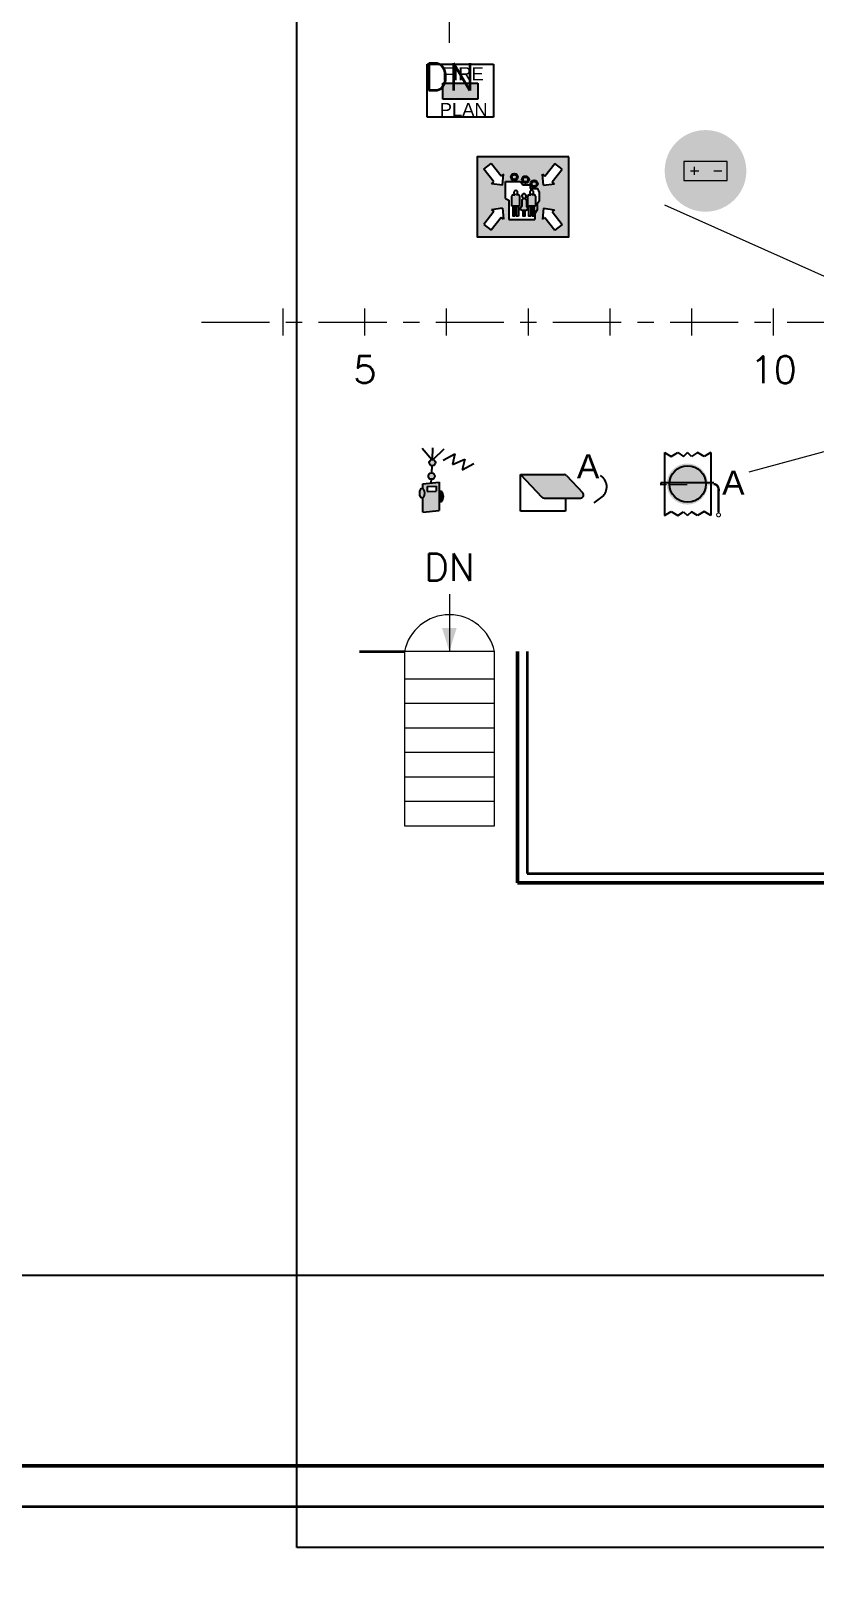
# Model space of a CAD drawing. Header units: millimetres. Extents: x -8500 to 134500, y -68500 to 34500.
# Drawn here: x 39550 to 45303, y -20275 to -8863 of the extents above; entities that cross this region are included whole.
import ezdxf
from ezdxf.enums import TextEntityAlignment as Align

# ---------------------------------------------------------------- set-up
doc = ezdxf.new("R2010")
doc.units = ezdxf.units.MM
doc.linetypes.add('CENTER_S', pattern=[860, 500, -120, 120, -120])
for name, color, linetype, lineweight in [('CENTER', 1, 'CENTER_S', 18), ('FRAMES', 7, 'Continuous', 18), ('HULL', 7, 'Continuous', 50), ('LEADER', 6, 'Continuous', 13), ('STAIR', 6, 'Continuous', 18), ('STRUCT', 7, 'Continuous', 35), ('SYM-FF', 1, 'Continuous', 18), ('SYM-LSA', 3, 'Continuous', 18), ('TEXT', 7, 'Continuous', 18)]:
    doc.layers.add(name, color=color, linetype=linetype, lineweight=lineweight)
for name, color, linetype in [('dotted', 140, 'Continuous'), ('HATCH', 1, 'Continuous'), ('INER2', 151, 'Continuous'), ('SYMBOL', 31, 'Continuous'), ('VENT', 210, 'Continuous')]:
    doc.layers.add(name, color=color, linetype=linetype)
doc.styles.add('ARIAL', font='arial.ttf')
doc.styles.add('ROMANS', font='romans.shx')
picture_1 = doc.add_image_def('image3.png', size_in_pixel=(725, 900))
picture_2 = doc.add_image_def('image6.png', size_in_pixel=(4825, 900))

# ---------------------------------------------------------------- blocks, each defined once
blk = doc.blocks.new('EMERG_POWER_BATTERY')
at = {"true_color": 0xe1232d}
h = blk.add_hatch(color=7, dxfattribs=at)
h.dxf.hatch_style = 1
h.paths.add_polyline_path([(300, 0), (297.4334584121431, 39.157857666015474), (289.7777478867205, 77.64571353075623), (277.163859753386, 114.80502970952693), (259.8076211353316, 149.99999999999997), (238.00600208737058, 182.62842870261616), (212.13203435596427, 212.13203435596424), (182.6284287026162, 238.00600208737055), (150.00000000000003, 259.8076211353316), (114.80502970952695, 277.163859753386), (77.64571353075628, 289.7777478867205), (39.157857666015516, 297.4334584121431), (1.8369701987210297e-14, 300), (-39.15785766601542, 297.4334584121431), (-77.64571353075618, 289.7777478867205), (-114.80502970952685, 277.1638597533861), (-149.99999999999994, 259.8076211353316), (-182.6284287026161, 238.0060020873706), (-212.13203435596424, 212.13203435596427), (-238.00600208737052, 182.62842870261628), (-259.80762113533154, 150.0000000000001), (-277.163859753386, 114.80502970952696), (-289.7777478867205, 77.64571353075631), (-297.4334584121431, 39.157857666015595), (-300, 3.6739403974420595e-14), (-297.4334584121431, -39.157857666015396), (-289.77774788672053, -77.64571353075611), (-277.1638597533861, -114.80502970952676), (-259.80762113533166, -149.99999999999991), (-238.0060020873706, -182.6284287026161), (-212.13203435596438, -212.13203435596415), (-182.62842870261628, -238.0060020873705), (-150.00000000000014, -259.8076211353315), (-114.8050297095271, -277.16385975338596), (-77.64571353075645, -289.7777478867204), (-39.157857666015744, -297.43345841214307), (-5.510910596163089e-14, -300), (39.15785766601538, -297.4334584121431), (77.64571353075608, -289.77774788672053), (114.80502970952675, -277.1638597533861), (149.9999999999998, -259.8076211353317), (182.62842870261596, -238.00600208737072), (212.1320343559642, -212.1320343559643), (238.0060020873705, -182.62842870261628), (259.8076211353315, -150.00000000000014), (277.16385975338596, -114.80502970952712), (289.7777478867204, -77.64571353075647), (297.43345841214307, -39.15785766601577)])
h.paths.add_polyline_path([(250, 0), (247.86121534345259, 32.63154805501289), (241.4814565722671, 64.70476127563019), (230.96988312782167, 95.67085809127245), (216.50635094610968, 124.99999999999999), (198.33833507280883, 152.19035725218015), (176.7766952966369, 176.77669529663686), (152.19035725218018, 198.3383350728088), (125.00000000000003, 216.50635094610965), (95.67085809127246, 230.96988312782167), (64.70476127563025, 241.48145657226706), (32.63154805501293, 247.86121534345259), (1.5308084989341916e-14, 250), (-32.63154805501284, 247.8612153434526), (-64.70476127563016, 241.4814565722671), (-95.67085809127238, 230.9698831278217), (-124.99999999999994, 216.50635094610968), (-152.1903572521801, 198.33833507280886), (-176.77669529663686, 176.7766952966369), (-198.33833507280877, 152.1903572521802), (-216.50635094610962, 125.00000000000009), (-230.96988312782167, 95.67085809127248), (-241.48145657226706, 64.70476127563026), (-247.86121534345259, 32.631548055013), (-250, 3.061616997868383e-14), (-247.8612153434526, -32.63154805501283), (-241.4814565722671, -64.70476127563009), (-230.96988312782173, -95.67085809127231), (-216.5063509461097, -124.99999999999993), (-198.33833507280886, -152.1903572521801), (-176.77669529663697, -176.77669529663677), (-152.1903572521802, -198.33833507280875), (-125.00000000000011, -216.5063509461096), (-95.67085809127258, -230.96988312782162), (-64.70476127563037, -241.48145657226704), (-32.63154805501312, -247.86121534345256), (-4.5924254968025744e-14, -250), (32.631548055012814, -247.8612153434526), (64.70476127563008, -241.4814565722671), (95.6708580912723, -230.96988312782173), (124.99999999999983, -216.50635094610976), (152.19035725217998, -198.33833507280892), (176.77669529663683, -176.77669529663692), (198.33833507280875, -152.1903572521802), (216.5063509461096, -125.00000000000011), (230.96988312782162, -95.67085809127259), (241.48145657226704, -64.70476127563039), (247.86121534345256, -32.63154805501314)], flags=0)
for p, q in [((-110, 0), (-50, 0)), ((-80, -30), (-80, 30)), ((60, 0), (120, 0))]:
    blk.add_line(p, q)
blk.add_lwpolyline([(-160, -70), (160, -70), (160, 70), (-160, 70)], close=True)
blk = doc.blocks.new('AV')
at = {"layer": 'HATCH'}
blk.add_hatch(color=5, dxfattribs=at).paths.add_polyline_path([(6018.552184333934, -5952.493148281754, 0.20599672705387), (6018.524101996618, -5952.481065827882), (6017.989340136628, -5952.481065827882), (6018.248670707519, -5952.755441619111, 0.20599672705391), (6018.276753044835, -5952.767524072982), (6018.721623058038, -5952.767524072982, 0.65747562194362), (6018.74977239339, -5952.7023253395255)])
at = {"layer": 'dotted', "color": 6}
for p, q in [((6017.995709531884, -5952.4801185490005), (6018.255040102775, -5952.754494340227)), ((6017.995709531884, -5952.4801185490005), (6018.530471391874, -5952.4801185490005)), ((6017.995709531884, -5952.928673504907), (6017.995709531884, -5952.4801185490005)), ((6018.55855372919, -5952.4922010028695), (6018.756074790612, -5952.701307133017)), ((6018.896473967601, -5952.8267333094755), (6018.993268854336, -5952.752905166621)), ((6018.547111804495, -5952.928673504907), (6017.995709531884, -5952.928673504907)), ((6018.283122440091, -5952.766576794099), (6018.727992453294, -5952.766576794099)), ((6018.547111804495, -5952.766576794099), (6018.547111804495, -5952.928673504907))]:
    blk.add_line(p, q, dxfattribs=at)
blk.add_lwpolyline([(6018.896473967601, -5952.8267333094755), (6018.993268854336, -5952.752905166621)], dxfattribs=at)
for centre, radius, start, end in [((6018.530471391874, -5952.518794606476), 0.03867605747597, 43.44031786384987, 90.0000000000002), ((6018.883962258764, -5952.6303238928085), 0.16423793875042, 311.72361547168504, 57.12213044931015), ((6018.283122440091, -5952.727900736623), 0.03867605747597, 223.44031786384969, 270), ((6018.727992453294, -5952.727900736623), 0.03867605747597, 270, 43.44031786384987)]:
    blk.add_arc(centre, radius, start, end, dxfattribs=at)
at = {"layer": 'dotted', "color": 6, "style": 'ARIAL'}
blk.add_text('A', height=0.29406452827636, dxfattribs=at).set_placement((6018.684366087487, -5952.525323283083))
blk = doc.blocks.new('FPR-ACC.SPACES VENTILATION FIRE DUMPING_FLAP')
at = {"layer": 'INER2'}
h = blk.add_hatch(color=5, dxfattribs=at)
h.paths.add_polyline_path([(0.5365400012415193, 0.1475711088414755, 0.39568292971144), (0.38923544122098974, 0.00936034323513013), (0.5365400012415193, 0.00936034323513013)])
h.paths.add_polyline_path([(0.6838445612575015, 0.00936034323513013, 0.39568292971144), (0.5365400012415193, 0.1475711088414755), (0.5365400012415193, 0.00936034323513013)])
h.paths.add_polyline_path([(0.5365400012415193, -0.00942558607312094), (0.5365400012415193, -0.1476363516803758, 0.39568292971143), (0.6838445612575015, -0.00942558607312094)])
h.paths.add_polyline_path([(0.5365400012415193, -0.00942558607312094), (0.38923544122098974, -0.00942558607312094, 0.39568292971143), (0.5365400012415193, -0.1476363516803758)])
at = {"layer": 'SYMBOL'}
h = blk.add_hatch(color=256, dxfattribs=at)
h.paths.add_polyline_path([(0.5365400012415193, 0.1663570381469981), (0.5365400012415193, 0.1475711088414755, -0.4142135623731), (0.6841437315015355, -3.262141672166763e-05), (0.7029296608075128, -3.262141672166763e-05, 0.41421356237309)])
h.paths.add_polyline_path([(0.5365400012415193, 0.1475711088414755), (0.5365400012415193, 0.1663570381469981, 0.41421356237309), (0.3701503416732521, -3.262141672166763e-05), (0.38893627097922945, -3.262141672166763e-05, -0.4142135623731)])
h.paths.add_polyline_path([(0.38893627097922945, -3.262141672166763e-05), (0.3701503416732521, -3.262141672166763e-05, 0.41421356237309), (0.5365400012415193, -0.1664222809849889), (0.5365400012415193, -0.1476363516803758, -0.4142135623731)])
h.paths.add_polyline_path([(0.7029296608075128, -3.262141672166763e-05), (0.6841437315015355, -3.262141672166763e-05, -0.4142135623731), (0.5365400012415193, -0.1476363516803758), (0.5365400012415193, -0.1664222809849889, 0.41421356237309)])
h = blk.add_hatch(color=256, dxfattribs=at)
h.paths.add_polyline_path([(0.5365400012415193, 0.00936034323513013), (0.38923544122098974, 0.00936034323513013, 0.01592119311767), (0.38893627097922945, -3.262141672166763e-05), (0.5365400012415193, -3.262141672166763e-05)])
h.paths.add_polyline_path([(0.37041567723599655, 0.00936034323513013), (0.3486807081808365, 0.00936034323513013), (0.3486807081808365, -3.262141672166763e-05), (0.3701503416732521, -3.262141672166763e-05, -0.01412134833812)])
h.paths.add_polyline_path([(0.3486807081808365, 0.00936034323513013), (0.32010020107145465, 0.00936034323513013), (0.32010020107145465, -3.262141672166763e-05), (0.3486807081808365, -3.262141672166763e-05)])
h.paths.add_polyline_path([(0.6838445612575015, 0.00936034323513013), (0.5365400012415193, 0.00936034323513013), (0.5365400012415193, -3.262141672166763e-05), (0.6841437315015355, -3.262141672166763e-05, 0.01592119311767)])
h.paths.add_polyline_path([(0.7243992943003832, 0.00936034323513013), (0.7026643252447684, 0.00936034323513013, -0.01412134833812), (0.7029296608075128, -3.262141672166763e-05), (0.7243992943003832, -3.262141672166763e-05)])
h.paths.add_polyline_path([(0.7487626862935031, 0.00936034323513013), (0.7243992943003832, 0.00936034323513013), (0.7243992943003832, -3.262141672166763e-05), (0.7487626862935031, -3.262141672166763e-05)])
h = blk.add_hatch(color=256, dxfattribs=at)
h.paths.add_polyline_path([(0.7779527818288443, -3.262141672166763e-05), (0.7487626862935031, -3.262141672166763e-05), (0.7487626862935031, -0.00942558607312094, -0.4142135623731), (0.7800296155360229, -0.04069251531291229), (0.7988155448420002, -0.04069251531291229, 0.24157955283287)])
h.paths.add_polyline_path([(0.7487626862935031, 0.00936034323513013), (0.7487626862935031, -3.262141672166763e-05), (0.7779527818288443, -3.262141672166763e-05, 0.15693066028848)])
h = blk.add_hatch(color=256, dxfattribs=at)
h.paths.add_polyline_path([(0.3486807081808365, -3.262141672166763e-05), (0.32010020107145465, -3.262141672166763e-05), (0.32010020107145465, -0.00942558607312094), (0.3486807081808365, -0.00942558607312094)])
h.paths.add_polyline_path([(0.3701503416732521, -3.262141672166763e-05), (0.3486807081808365, -3.262141672166763e-05), (0.3486807081808365, -0.00942558607312094), (0.37041567723599655, -0.00942558607312094, -0.01412134833812)])
blk.add_hatch(color=256, dxfattribs=at).paths.add_polyline_path([(0.5365400012415193, -3.262141672166763e-05), (0.38893627097922945, -3.262141672166763e-05, 0.01592119311767), (0.38923544122098974, -0.00942558607312094), (0.5365400012415193, -0.00942558607312094)])
h = blk.add_hatch(color=256, dxfattribs=at)
h.paths.add_polyline_path([(0.6841437315015355, -3.262141672166763e-05), (0.5365400012415193, -3.262141672166763e-05), (0.5365400012415193, -0.00942558607312094), (0.6838445612575015, -0.00942558607312094, 0.01592119311767)])
h.paths.add_polyline_path([(0.7243992943003832, -3.262141672166763e-05), (0.7029296608075128, -3.262141672166763e-05, -0.01412134833812), (0.7026643252447684, -0.00942558607312094), (0.7243992943003832, -0.00942558607312094)])
h.paths.add_polyline_path([(0.7487626862935031, -3.262141672166763e-05), (0.7243992943003832, -3.262141672166763e-05), (0.7243992943003832, -0.00942558607312094), (0.7487626862935031, -0.00942558607312094)])
h = blk.add_hatch(color=256, dxfattribs=at)
h.paths.add_polyline_path([(0.7692947987898151, -0.2498564521138178, 1), (0.809550361588208, -0.2498564521138178, 1)])
h.paths.add_polyline_path([(0.8014992490284385, -0.2498564521138178, -1), (0.7773459113495846, -0.2498564521138178, -1)])
at = {"layer": 'dotted', "color": 6}
for p, q in [((0.3512936136571625, 0.25495189772391313), (0.3512936136571625, -0.25495189772300364)), ((0.3512936136571625, 0.25495189772391313), (0.4055188992069816, 0.22196630381586147)), ((0.4055188992069816, 0.22196630381586147), (0.4598005231478055, 0.25495189772391313)), ((0.4598005231478055, 0.25495189772391313), (0.5065950142047768, 0.22383678368078108)), ((0.5065950142047768, 0.22383678368078108), (0.5391529067178453, 0.25495189772391313)), ((0.5717107992309138, 0.22383678368078108), (0.5391529067178453, 0.25495189772391313)), ((0.6185052902878851, 0.25495189772391313), (0.5717107992309138, 0.22383678368078108)), ((0.6727869142264353, 0.22196630381586147), (0.6185052902878851, 0.25495189772391313)), ((0.7270121997748902, 0.25495189772391313), (0.6727869142264353, 0.22196630381586147)), ((0.7270121997748902, 0.25495189772391313), (0.7270121997748902, -0.25495189772300364)), ((0.32271310654596164, 0.009392964652761293), (0.32271310654596164, -0.009392964651851798)), ((0.75137559176801, 0.009392964652761293), (0.32271310654596164, 0.009392964652761293)), ((0.3512936136571625, -0.25495189772300364), (0.4055188992069816, -0.22196630381495197)), ((0.4055188992069816, -0.22196630381495197), (0.4598005231478055, -0.25495189772300364)), ((0.4598005231478055, -0.25495189772300364), (0.5065950142047768, -0.2238367836789621)), ((0.5065950142047768, -0.2238367836789621), (0.5391529067178453, -0.25495189772300364)), ((0.5717107992309138, -0.2238367836789621), (0.5391529067178453, -0.25495189772300364)), ((0.6185052902878851, -0.25495189772300364), (0.5717107992309138, -0.2238367836789621)), ((0.6727869142264353, -0.22196630381495197), (0.6185052902878851, -0.25495189772300364)), ((0.7270121997748902, -0.25495189772300364), (0.6727869142264353, -0.22196630381495197))]:
    blk.add_line(p, q, dxfattribs=at)
blk.add_circle((0.5391529067178453, 9.094947017729282e-13), 0.14760373026098, dxfattribs=at)
at = {"layer": 'SYMBOL'}
blk.add_line((0.7800296155360229, -0.04557668976212881), (0.7988155448420002, -0.04557668976212881), dxfattribs=at)
at = {"layer": 'SYMBOL', "const_width": 0.01878592930594}
blk.add_lwpolyline([(0.7894225801878747, -0.04069251532018825), (0.7894225801878747, -0.2297286707225794)], dxfattribs=at)
at = {"layer": 'INER2', "color": 6, "xscale": 0.66362073343725, "yscale": 0.66362073343725}
blk.add_blockref('AV', (-3994.4809990525487, 3950.2659318661676), dxfattribs=at)
at = {"layer": 'dotted', "color": 6, "style": 'ARIAL'}
blk.add_text('A', height=0.19514731793264, dxfattribs=at).set_placement((0.8184993335275976, -0.08643913606647402))
blk = doc.blocks.new('H VHF')
at = {"layer": 'HATCH'}
h = blk.add_hatch(color=80, dxfattribs=at)
h.paths.add_polyline_path([(-2247.5698931908746, -994.9713145375248, 1), (-2247.4585049582306, -994.9713145375248, 1)])
h.paths.add_polyline_path([(-2247.556193353649, -994.7324041492914, 1), (-2247.4448051210047, -994.7324041492914, 1)])
h = blk.add_hatch(color=7, dxfattribs=at)
edge = h.paths.add_edge_path()
edge.add_ellipse((-2247.6811988806126, -995.2730075182868), major_axis=(2e-14, -0.0882569156375), ratio=0.46630028571318, start_angle=0, end_angle=360.0000000000002)
h = blk.add_hatch(color=80, dxfattribs=at)
edge = h.paths.add_edge_path()
edge.add_ellipse((-2247.34764758817, -995.3297837849731), major_axis=(2e-14, -0.0882569156375), ratio=0.46630028571318, start_angle=314.31177882024366, end_angle=585.6882211797354)
edge.add_line((-2247.377095458416, -995.268130821974), (-2247.377095458416, -995.3914367479725))
at = {"layer": 'INER2'}
h = blk.add_hatch(color=80, dxfattribs=at)
edge = h.paths.add_edge_path()
edge.add_line((-2247.377095458416, -995.0756054685406), (-2247.6684185569993, -995.1067742252508))
edge.add_line((-2247.6684185569993, -995.1067742252508), (-2247.6684185569993, -995.1891142005358))
edge.add_ellipse((-2247.6811988806126, -995.2730075182868), major_axis=(2e-14, -0.0882569156375), ratio=0.46630028571318, start_angle=198.09220200842557, end_angle=341.9077979915063, ccw=False)
edge.add_line((-2247.6684185569993, -995.3569008360381), (-2247.6684185569993, -995.6063529170882))
edge.add_line((-2247.6684185569993, -995.6063529170882), (-2247.377095458416, -995.5751841603781))
edge.add_line((-2247.377095458416, -995.5751841603781), (-2247.377095458416, -995.0756054685405))
h.paths.add_polyline_path([(-2247.5915314850345, -995.2419034857376), (-2247.5904760246153, -995.1550565901749), (-2247.432040492488, -995.1507286928447), (-2247.4330959529066, -995.2375755884074)])
at = {"layer": 'dotted', "color": 6}
for p, q in [((-2247.6790468570625, -994.4783605794913), (-2247.5085998518093, -994.6771974095134)), ((-2247.498061731898, -994.6767494128951), (-2247.4888099010764, -994.4711905170554)), ((-2247.2999862446145, -994.4954214059914), (-2247.487606466061, -994.6781422834996)), ((-2247.308458445233, -994.6913278152971), (-2247.105365177981, -994.5797731953298)), ((-2247.105365177981, -994.5797731953298), (-2247.1471027137363, -994.766605189598)), ((-2247.1471027137363, -994.766605189598), (-2246.929962170356, -994.6732777207937)), ((-2246.929962170356, -994.6732777207937), (-2246.9716997061105, -994.8601097150621)), ((-2247.508552940044, -994.9158734288461), (-2247.5027991879865, -994.7880354968003)), ((-2246.9716997061105, -994.8601097150621), (-2246.7686064388586, -994.7485550950947)), ((-2247.6680750691257, -995.1067742252509), (-2247.3767519705425, -995.0756054685407)), ((-2247.6680750691257, -995.1891142005359), (-2247.6680750691257, -995.1067742252509)), ((-2247.5901325367417, -995.155056590175), (-2247.591187997161, -995.2419034857378)), ((-2247.591187997161, -995.2419034857378), (-2247.4327524650334, -995.2375755884076)), ((-2247.5901325367417, -995.155056590175), (-2247.4316970046143, -995.150728692845)), ((-2247.519375901241, -995.0908648510566), (-2247.516499025212, -995.0269458850337)), ((-2247.4316970046143, -995.150728692845), (-2247.4327524650334, -995.2375755884076)), ((-2247.3767519705425, -995.0756054685407), (-2247.3767519705425, -995.5751841603783)), ((-2247.6680750691257, -995.6063529170884), (-2247.6680750691257, -995.3569008360384)), ((-2247.6680750691257, -995.6063529170884), (-2247.3767519705425, -995.5751841603783))]:
    blk.add_line(p, q, dxfattribs=at)
for centre in [(-2247.5001557494534, -994.7324041492916), (-2247.513855586679, -994.971314537525)]:
    blk.add_circle(centre, 0.05569411632204, dxfattribs=at)
blk.add_ellipse((-2247.680855392739, -995.2730075182872), major_axis=(2e-14, -0.0882569156375), ratio=0.46630028571318, dxfattribs=at)
blk.add_ellipse((-2247.3473041002962, -995.3297837849733), major_axis=(2e-14, -0.0882569156375), ratio=0.46630028571318, start_param=5.48577541821343, end_param=10.22218784973517, dxfattribs=at)
blk = doc.blocks.new('FPR-HAND HELP VHF GMDSS')
at = {"layer": 'dotted', "color": 1, "xscale": 0.45989954711139, "yscale": 0.45989954711139}
blk.add_blockref('H VHF', (1033.4972201333221, 457.61788047095524), dxfattribs=at)
blk = doc.blocks.new('MS')
at = {"layer": 'dotted'}
h = blk.add_hatch(color=6, dxfattribs=at)
h.paths.add_polyline_path([(-2247.6247426419163, -1009.8356598368669), (-2247.656840278566, -1009.8356598368669), (-2247.656840278566, -1009.6608602727313), (-2247.6247426419163, -1009.6608602727313)])
h.paths.add_polyline_path([(-2247.561585950184, -1009.8356598368669), (-2247.593683586834, -1009.8356598368669), (-2247.593683586834, -1009.6608602727313), (-2247.561585950184, -1009.6608602727313)])
edge = h.paths.add_edge_path()
edge.add_line((-2247.6540681478873, -1009.462127561756), (-2247.6299497423247, -1009.462127561756))
edge.add_arc((-2247.6299497423247, -1009.4563270795217), 0.00580048223412, 270, 360.00000000093814)
edge.add_line((-2247.6241492600907, -1009.4563270795217), (-2247.6241492600907, -1009.4523773300468))
edge.add_arc((-2247.637295788296, -1009.4523773300467), 0.01314652820545, 359.9999999996484, 412.14267237157156)
edge.add_arc((-2247.609213114375, -1009.4162480667461), 0.03261328328785, 127.85732762856253, 412.14267237104275, ccw=False)
edge.add_arc((-2247.5811304404538, -1009.4523773300465), 0.01314652820545, 127.8573276292037, 179.99999999999983)
edge.add_line((-2247.5942769686594, -1009.4523773300465), (-2247.5942769686594, -1009.4563270795218))
edge.add_arc((-2247.5884764864254, -1009.4563270795218), 0.00580048223412, 179.99999999999983, 270.0000000000522)
edge.add_line((-2247.5884764864254, -1009.462127561756), (-2247.5643580808623, -1009.462127561756))
edge.add_arc((-2247.5643580808623, -1009.484053323024), 0.02192576126812, 270, 360.0000000000002, ccw=False)
edge.add_line((-2247.5424323195944, -1009.484053323024), (-2247.5424323195944, -1009.6608602727313))
edge.add_line((-2247.5424323195944, -1009.6608602727313), (-2247.6759939091557, -1009.6608602727313))
edge.add_line((-2247.6759939091557, -1009.6608602727313), (-2247.6759939091557, -1009.4840533230241))
edge.add_arc((-2247.6540681478873, -1009.484053323024), 0.02192576126812, 179.99999999999983, 269.99999999996106, ccw=False)
blk.add_hatch(color=6, dxfattribs=at).paths.add_polyline_path([(-2247.4442104233653, -1009.5187443300106, 0.27186078537991), (-2247.448338037717, -1009.5257747718856, -1.5295004e-06), (-2247.4483380377173, -1009.525774722629), (-2247.4483380377173, -1009.5357712107979), (-2247.4272847661673, -1009.544670460633, -0.30137581439509), (-2247.4216106639255, -1009.5532291075883), (-2247.4216106639255, -1009.6670816994008, 0.17998742704663), (-2247.419351308385, -1009.6731547976253), (-2247.3931911627596, -1009.7034476088022, -0.47415664961085), (-2247.3956707376983, -1009.717620673317, -0.09919678224384), (-2247.447225365108, -1009.7343816724142), (-2247.447225365108, -1009.8356598368669), (-2247.4793230017576, -1009.8356598368669), (-2247.4793230017576, -1009.7343816724056, -0.09919678223877), (-2247.530877629167, -1009.7176206733169, -0.47415664959397), (-2247.5333572041063, -1009.7034476088023), (-2247.5071970584804, -1009.6731547976251, 0.17998742704663), (-2247.50493770294, -1009.6670816994007), (-2247.50493770294, -1009.5532291075881, -0.30137581439509), (-2247.4992636006987, -1009.5446704606328), (-2247.478210329148, -1009.5357712107979), (-2247.478210329148, -1009.5257747226292, 0.2718591428397), (-2247.4823379435, -1009.5187443300106, -3.84390591284809)])
h = blk.add_hatch(color=6, dxfattribs=at)
h.paths.add_polyline_path([(-2247.3456593761134, -1009.8356598368669), (-2247.377757012763, -1009.8356598368669), (-2247.377757012763, -1009.6608602727313), (-2247.3456593761134, -1009.6608602727313)])
h.paths.add_polyline_path([(-2247.2825026843807, -1009.8356598368669), (-2247.3146003210304, -1009.8356598368669), (-2247.3146003210304, -1009.6608602727313), (-2247.2825026843807, -1009.6608602727313)])
edge = h.paths.add_edge_path()
edge.add_line((-2247.3749848820844, -1009.462127561756), (-2247.350866476522, -1009.462127561756))
edge.add_arc((-2247.3508664765213, -1009.4563270795217), 0.00580048223412, 270, 360.00000000093814)
edge.add_line((-2247.3450659942873, -1009.4563270795217), (-2247.3450659942873, -1009.4523773300468))
edge.add_arc((-2247.3582125224925, -1009.4523773300467), 0.01314652820545, 359.9999999996484, 412.14267237157156)
edge.add_arc((-2247.330129848572, -1009.4162480667461), 0.03261328328785, 127.85732762856253, 412.14267237104275, ccw=False)
edge.add_arc((-2247.302047174651, -1009.4523773300465), 0.01314652820545, 127.8573276292037, 179.99999999999983)
edge.add_line((-2247.315193702856, -1009.4523773300465), (-2247.315193702856, -1009.4563270795218))
edge.add_arc((-2247.3093932206225, -1009.4563270795218), 0.00580048223412, 179.99999999999983, 270.0000000000522)
edge.add_line((-2247.3093932206225, -1009.462127561756), (-2247.2852748150594, -1009.462127561756))
edge.add_arc((-2247.2852748150594, -1009.484053323024), 0.02192576126812, 270, 360.0000000000002, ccw=False)
edge.add_line((-2247.263349053791, -1009.484053323024), (-2247.263349053791, -1009.6608602727313))
edge.add_line((-2247.2633490537914, -1009.6608602727313), (-2247.396910643353, -1009.6608602727313))
edge.add_line((-2247.3969106433524, -1009.6608602727313), (-2247.3969106433524, -1009.4840533230241))
edge.add_arc((-2247.3749848820844, -1009.484053323024), 0.02192576126812, 179.99999999999983, 269.99999999996106, ccw=False)
edge = h.paths.add_edge_path()
edge.add_arc((-2247.400223662517, -1009.7095207070269), 0.00929185529837, 299.33998479064877, 400.81310380389584)
at = {"layer": 'INER2'}
h = blk.add_hatch(color=80, dxfattribs=at)
h.paths.add_polyline_path([(-2246.6773338438884, -1008.7915874013121), (-2248.2900894220834, -1008.7915874013121), (-2248.290089422083, -1010.2020574765421), (-2246.6773338438884, -1010.2020574765421)])
h.paths.add_polyline_path([(-2247.8261155770856, -1009.1003968858063), (-2247.8438042610433, -1009.2959691960316), (-2248.0380372204386, -1009.2670732525215), (-2247.996533727051, -1009.2344307561048), (-2248.1729759880473, -1009.0100922092292), (-2248.044061331469, -1008.9087008353478), (-2247.8676190704723, -1009.1330393822229)])
h.paths.add_polyline_path([(-2247.528297757465, -1009.229057369922), (-2247.483711632986, -1009.2863263561392), (-2247.35631958235, -1009.286326356139), (-2247.3563195823494, -1009.3499592472277), (-2247.1906895093052, -1009.3499592472277), (-2247.1906895093052, -1009.5684671691309), (-2247.2331547408994, -1009.6218276032272), (-2247.2331547408994, -1009.7300032101967), (-2247.273495435463, -1009.7893934980381), (-2247.273495435463, -1009.8975891172867), (-2247.734202930448, -1009.8975891172867), (-2247.734202930448, -1009.5582162638242), (-2247.7915727185696, -1009.5302514123748), (-2247.7915727185696, -1009.2290573699219)])
h.paths.add_polyline_path([(-2246.9233619345027, -1008.9087008353478), (-2246.7944472779245, -1009.0100922092291), (-2246.970889538921, -1009.2344307561046), (-2246.929386045533, -1009.2670732525215), (-2247.1236190049285, -1009.2959691960316), (-2247.141307688886, -1009.1003968858064), (-2247.099804195499, -1009.1330393822229)])
h.paths.add_polyline_path([(-2247.6309926922067, -1009.4430712908493, 7.166459558e-05), (-2247.630985310886, -1009.4430770282264, 0.0001777821325)])
h.paths.add_polyline_path([(-2247.35190942643, -1009.4430712908285, 7.16660574e-05), (-2247.3519020449594, -1009.4430770283227, 0.0001777857589)])
h.paths.add_polyline_path([(-2247.4500992397875, -1009.5268512794004, -0.09074302758604), (-2247.44957750658, -1009.5240001672281), (-2247.4500992397875, -1009.5242207046467)])
h.paths.add_polyline_path([(-2247.8438042610433, -1009.6976756818228), (-2247.8261155770856, -1009.8932479920481), (-2247.8676190704723, -1009.8606054956315), (-2248.044061331469, -1010.0849440425064), (-2248.1729759880473, -1009.9835526686252), (-2247.996533727051, -1009.7592141217494), (-2248.0380372204386, -1009.7265716253328)])
h.paths.add_polyline_path([(-2247.1236190049285, -1009.697675681823), (-2246.929386045533, -1009.7265716253328), (-2246.970889538921, -1009.7592141217494), (-2246.7944472779245, -1009.9835526686252), (-2246.9233619345027, -1010.0849440425065), (-2247.099804195499, -1009.8606054956314), (-2247.141307688886, -1009.8932479920481)])
at = {"layer": 'dotted', "color": 6}
for p, q in [((-2247.865857868402, -1009.1319628254518), (-2248.042300129399, -1008.9076242785765)), ((-2247.0980429934293, -1009.1319628254518), (-2246.9216007324326, -1008.9076242785765)), ((-2246.7926860758544, -1009.0090156524578), (-2246.9216007324326, -1008.9076242785765)), ((-2247.994772524981, -1009.2333541993333), (-2248.171214785977, -1009.0090156524578)), ((-2248.0362760183684, -1009.2659966957502), (-2247.9947725249813, -1009.2333541993337)), ((-2247.8243543750154, -1009.099320329035), (-2247.8658578684026, -1009.1319628254515)), ((-2247.842043058973, -1009.2948926392598), (-2247.8243543750154, -1009.099320329035)), ((-2247.7898115164994, -1009.2279808131506), (-2247.526536555395, -1009.2279808131506)), ((-2247.7898115164994, -1009.5291748556035), (-2247.7898115164994, -1009.2279808131506)), ((-2247.526536555395, -1009.2279808131506), (-2247.4819504309157, -1009.2852497993679)), ((-2247.1218578028584, -1009.2948926392598), (-2247.139546486816, -1009.099320329035)), ((-2247.139546486816, -1009.099320329035), (-2247.098042993429, -1009.1319628254515)), ((-2246.9691283368506, -1009.2333541993333), (-2246.7926860758544, -1009.0090156524578)), ((-2246.927624843463, -1009.2659966957502), (-2246.96912833685, -1009.2333541993337)), ((-2247.842043058973, -1009.2948926392603), (-2248.0362760183684, -1009.2659966957502)), ((-2247.6759939091557, -1009.6608602727313), (-2247.6759939091557, -1009.4840533230241)), ((-2247.6540681478873, -1009.4621275617561), (-2247.6299497423247, -1009.462127561756)), ((-2247.6241492600907, -1009.4523773300469), (-2247.6241492600907, -1009.4563270795219)), ((-2247.609213114375, -1009.3793814043681), (-2247.609213114375, -1009.3793814043681)), ((-2247.5942769686594, -1009.4523773300466), (-2247.5942769686594, -1009.4563270795219)), ((-2247.5643580808623, -1009.462127561756), (-2247.5884764864254, -1009.4621275617561)), ((-2247.5424323195944, -1009.4840533230241), (-2247.5424323195944, -1009.6608602727313)), ((-2247.4819504309157, -1009.2852497993679), (-2247.3545583802797, -1009.2852497993679)), ((-2247.3969106433524, -1009.6608602727313), (-2247.3969106433524, -1009.4840533230241)), ((-2247.3749848820844, -1009.4621275617561), (-2247.3508664765213, -1009.462127561756)), ((-2247.3545583802797, -1009.2852497993679), (-2247.3545583802797, -1009.3488826904564)), ((-2247.3545583802797, -1009.3488826904564), (-2247.2207963626965, -1009.3488826904564)), ((-2247.3450659942873, -1009.4523773300469), (-2247.3450659942873, -1009.4563270795219)), ((-2247.330129848572, -1009.3793814043681), (-2247.330129848572, -1009.3793814043681)), ((-2247.315193702856, -1009.4523773300466), (-2247.3151937028565, -1009.4563270795219)), ((-2247.2852748150594, -1009.462127561756), (-2247.3093932206225, -1009.4621275617561)), ((-2247.263349053791, -1009.4840533230241), (-2247.2633490537914, -1009.6608602727313)), ((-2247.188928307235, -1009.4189164321632), (-2247.2207963626965, -1009.3488826904564)), ((-2247.188928307235, -1009.5673906123596), (-2247.188928307235, -1009.4189164321632)), ((-2247.1218578028584, -1009.2948926392603), (-2246.927624843463, -1009.2659966957502)), ((-2247.994772524981, -1009.7581375649784), (-2248.171214785977, -1009.9824761118539)), ((-2247.842043058973, -1009.6965991250515), (-2248.0362760183684, -1009.7254950685615)), ((-2248.0362760183684, -1009.7254950685615), (-2247.9947725249813, -1009.758137564978)), ((-2247.842043058973, -1009.6965991250519), (-2247.8243543750154, -1009.8921714352769)), ((-2247.7898115164994, -1009.5291748556035), (-2247.732441728378, -1009.5571397070529)), ((-2247.732441728378, -1009.5571397070529), (-2247.732441728378, -1009.8965125605154)), ((-2247.5424323195944, -1009.6608602727313), (-2247.6759939091557, -1009.6608602727313)), ((-2247.5071970584804, -1009.6731547976253), (-2247.5333572041063, -1009.7034476088024)), ((-2247.50493770294, -1009.5532291075882), (-2247.50493770294, -1009.6670816994008)), ((-2247.478210329148, -1009.535771210798), (-2247.4992636006987, -1009.544670460633)), ((-2247.478210329148, -1009.5257747226292), (-2247.478210329148, -1009.535771210798)), ((-2247.4483380377173, -1009.5257747226291), (-2247.4483380377173, -1009.535771210798)), ((-2247.4483380377173, -1009.535771210798), (-2247.4272847661673, -1009.5446704606331)), ((-2247.4216106639255, -1009.5532291075884), (-2247.4216106639255, -1009.6670816994009)), ((-2247.419351308385, -1009.6731547976254), (-2247.3931911627596, -1009.7034476088022)), ((-2247.2633490537914, -1009.6608602727313), (-2247.3969106433524, -1009.6608602727313)), ((-2247.2313935388293, -1009.7289266534256), (-2247.2717342333926, -1009.7883169412668)), ((-2247.2717342333926, -1009.7883169412668), (-2247.2717342333926, -1009.8965125605154)), ((-2247.188928307235, -1009.5673906123596), (-2247.2313935388293, -1009.6207510464559)), ((-2247.2313935388293, -1009.6207510464559), (-2247.2313935388293, -1009.7289266534256)), ((-2247.1218578028584, -1009.6965991250519), (-2247.139546486816, -1009.8921714352769)), ((-2247.1218578028584, -1009.6965991250515), (-2246.927624843463, -1009.7254950685615)), ((-2246.927624843463, -1009.7254950685615), (-2246.96912833685, -1009.758137564978)), ((-2246.9691283368506, -1009.7581375649784), (-2246.7926860758544, -1009.9824761118539)), ((-2247.865857868402, -1009.85952893886), (-2248.042300129399, -1010.0838674857353)), ((-2247.8243543750154, -1009.8921714352769), (-2247.8658578684026, -1009.8595289388601)), ((-2247.732441728378, -1009.8965125605154), (-2247.2717342333926, -1009.8965125605154)), ((-2247.139546486816, -1009.8921714352769), (-2247.098042993429, -1009.8595289388601)), ((-2247.0980429934293, -1009.85952893886), (-2246.9216007324326, -1010.0838674857353)), ((-2246.7926860758544, -1009.9824761118539), (-2246.9216007324326, -1010.0838674857353))]:
    blk.add_line(p, q, dxfattribs=at)
for points in [[(-2246.6755726418182, -1008.7905108445408), (-2248.2883282200128, -1008.7905108445408), (-2248.2883282200128, -1010.2009809197708), (-2246.6755726418182, -1010.2009809197708)], [(-2247.6247426419163, -1009.835659836867), (-2247.656840278566, -1009.835659836867), (-2247.656840278566, -1009.6608602727313), (-2247.6247426419163, -1009.6608602727313)], [(-2247.561585950184, -1009.835659836867), (-2247.593683586834, -1009.835659836867), (-2247.593683586834, -1009.6608602727313), (-2247.561585950184, -1009.6608602727313)], [(-2247.3456593761134, -1009.835659836867), (-2247.377757012763, -1009.835659836867), (-2247.377757012763, -1009.6608602727313), (-2247.3456593761134, -1009.6608602727313)], [(-2247.2825026843807, -1009.835659836867), (-2247.3146003210304, -1009.835659836867), (-2247.3146003210304, -1009.6608602727313), (-2247.2825026843807, -1009.6608602727313)]]:
    blk.add_lwpolyline(points, close=True, dxfattribs=at)
blk.add_lwpolyline([(-2247.447225365108, -1009.7343816724057), (-2247.447225365108, -1009.835659836867), (-2247.4793230017576, -1009.835659836867), (-2247.4793230017576, -1009.7343816724057)], dxfattribs=at)
for centre, radius in [((-2247.634767687151, -1009.1471727680588), 0.06226897676408), ((-2247.634767687151, -1009.1471727680588), 0.04242141425688), ((-2247.4380129643982, -1009.192988572795), 0.06226897676408), ((-2247.4380129643982, -1009.192988572795), 0.04242141425688), ((-2247.2855163929985, -1009.26811620933), 0.06226897676408), ((-2247.2855163929985, -1009.26811620933), 0.04242141425688)]:
    blk.add_circle(centre, radius, dxfattribs=at)
for centre, radius, start, end in [((-2247.6540681478873, -1009.4840533230241), 0.02192576126812, 90.00000000003055, 179.99999999999983), ((-2247.609213114375, -1009.4162480667462), 0.03261328328785, 307.8573276289686, 232.1426723714245), ((-2247.6299497423247, -1009.4563270795219), 0.00580048223412, 270, 9.36213037243765e-10), ((-2247.637295788296, -1009.4523773300468), 0.01314652820545, 359.99999999964666, 52.14267237157363), ((-2247.5811304404538, -1009.4523773300466), 0.01314652820545, 127.8573276292037, 179.99999999999983), ((-2247.5884764864254, -1009.4563270795219), 0.00580048223412, 179.99999999999983, 270.00000000006133), ((-2247.5643580808623, -1009.4840533230241), 0.02192576126812, 0, 90.0000000000002), ((-2247.463274183433, -1009.4845844181331), 0.0391193881448, 299.16475210489307, 240.83524789535795), ((-2247.3749848820844, -1009.4840533230241), 0.02192576126812, 90.00000000003055, 179.99999999999983), ((-2247.330129848572, -1009.4162480667462), 0.03261328328785, 307.8573276289686, 232.1426723714245), ((-2247.3508664765213, -1009.4563270795219), 0.00580048223412, 270, 9.36213037243765e-10), ((-2247.3582125224925, -1009.4523773300468), 0.01314652820545, 359.99999999964666, 52.14267237157363), ((-2247.302047174651, -1009.4523773300466), 0.01314652820545, 127.8573276292037, 179.99999999999983), ((-2247.3093932206225, -1009.4563270795219), 0.00580048223412, 179.99999999999983, 270.00000000006133), ((-2247.2852748150594, -1009.4840533230241), 0.02192576126812, 0, 90.0000000000002), ((-2247.5263247043486, -1009.7095207070267), 0.00929185529837, 139.18689619826372, 240.66001520911234), ((-2247.4632741834325, -1009.5973494952581), 0.1379687723489, 240.6600152090436, 299.33998479081146), ((-2247.514229558238, -1009.6670816994008), 0.00929185529837, 319.186896196779, 7.677634454753031e-11), ((-2247.4956458476418, -1009.5532291075882), 0.00929185529837, 112.91385433629532, 179.99999999999983), ((-2247.4862614231197, -1009.5257747226292), 0.00805109397118, 0, 60.83524789602447), ((-2247.440286943746, -1009.5257747226291), 0.00805109397118, 119.16475210422688, 179.99999999999983), ((-2247.430902519224, -1009.5532291075884), 0.00929185529837, 0, 67.0861456637045), ((-2247.4123188086273, -1009.6670816994009), 0.00929185529837, 179.99999999999983, 220.81310380322103), ((-2247.400223662517, -1009.7095207070269), 0.00929185529837, 299.3399847906402, 40.813103803890996)]:
    blk.add_arc(centre, radius, start, end, dxfattribs=at)
at = {"layer": 'SYMBOL'}
for p, q in [((-2248.171214785977, -1009.0090156524578), (-2248.042300129399, -1008.9076242785765)), ((-2248.171214785977, -1009.9824761118539), (-2248.042300129399, -1010.0838674857353))]:
    blk.add_line(p, q, dxfattribs=at)
blk = doc.blocks.new('FPR-MUSTER STATION')
at = {"layer": 'dotted', "color": 1, "xscale": 0.45989954711139, "yscale": 0.45989954711139}
blk.add_blockref('MS', (1033.6163361322187, 464.2668838960635), dxfattribs=at)
blk = doc.blocks.new('fie')
at = {"layer": 'HATCH'}
blk.add_hatch(color=256, dxfattribs=at).paths.add_polyline_path([(1942.9544405820666, -4111.09708998598), (1942.3351786344601, -4111.09708998598), (1942.3351786344601, -4111.378676324968), (1942.9544405820666, -4111.378676324968)])
at = {"layer": 'dotted', "color": 6}
for p, q in [((1942.0611657438421, -4110.761947437916), (1943.2293292703093, -4110.761947437916)), ((1942.0611657438421, -4111.696478259089), (1942.0611657438421, -4110.761947437916)), ((1943.2293292703093, -4110.761947437916), (1943.2293292703093, -4111.696478259089)), ((1942.3356165332725, -4111.09708998598), (1942.954878480879, -4111.09708998598)), ((1942.3356165332725, -4111.378676324968), (1942.3356165332725, -4111.09708998598)), ((1942.954878480879, -4111.09708998598), (1942.954878480879, -4111.378676324968)), ((1942.954878480879, -4111.378676324968), (1942.3356165332725, -4111.378676324968)), ((1943.2293292703093, -4111.696478259089), (1942.0611657438421, -4111.696478259089))]:
    blk.add_line(p, q, dxfattribs=at)
at = {"layer": 'dotted', "color": 6, "style": 'ARIAL'}
for s, p in [('FIRE', (1942.3236295410352, -4111.0491234309775)), ('PLAN', (1942.2834472270092, -4111.679453341356))]:
    blk.add_text(s, height=0.23118242285272, dxfattribs=at).set_placement(p)
blk = doc.blocks.new('FPR-FIRE PLAN LOCATION')
at = {"layer": 'VENT', "color": 2, "xscale": 0.45989954711139, "yscale": 0.45989954711139}
blk.add_blockref('fie', (-893.4216695265982, 1890.7524530601422), dxfattribs=at)

msp = doc.modelspace()

# ---------------------------------------------------------------- hatches: boundary and pattern name
at = {"layer": 'STAIR'}
h = msp.add_hatch(color=7, dxfattribs=at)
h.dxf.hatch_style = 1
h.paths.add_polyline_path([(42620, -13420), (42673.19363719904, -13248.039431957392), (42566.80636280096, -13248.039431957392)])

# ---------------------------------------------------------------- linework, layer by layer
at = {"layer": 'CENTER'}
msp.add_line((40800, -11000), (55800, -11000), dxfattribs=at)
at = {"layer": 'FRAMES'}
for p, q in [((41400, -11100), (41400, -10900)), ((42000, -11100), (42000, -10900)), ((42600, -11100), (42600, -10900)), ((43200, -11100), (43200, -10900)), ((43800, -11100), (43800, -10900)), ((44400, -11100), (44400, -10900)), ((45000, -11100), (45000, -10900))]:
    msp.add_line(p, q, dxfattribs=at)
at = {"layer": 'HULL'}
for p, q in [((43120, -15120), (43120, -13420)), ((49080, -15120), (43120, -15120)), ((14340, -19400), (70500, -19400))]:
    msp.add_line(p, q, dxfattribs=at)
at = {"layer": 'LEADER'}
for p, q in [((44200, -10140), (45720, -10820)), ((44820, -12100), (46300, -11700))]:
    msp.add_line(p, q, dxfattribs=at)
at = {"layer": 'STAIR'}
for p, q in [((42620, -8950), (42620, -8400)), ((42620, -13000), (42620, -13420)), ((42950, -13420), (42290, -13420)), ((42290, -13420), (42290, -14700)), ((42950, -14700), (42950, -13420)), ((42290, -13620), (42950, -13620)), ((42290, -13800), (42950, -13800)), ((42290, -13980), (42950, -13980)), ((42290, -14160), (42950, -14160)), ((42290, -14340), (42950, -14340)), ((42290, -14520), (42950, -14520)), ((42290, -14700), (42950, -14700))]:
    msp.add_line(p, q, dxfattribs=at)
msp.add_arc((42620, -13486.666666666666), 336.66666666666663, 11.42118627499926, 168.57881372500077, dxfattribs=at)
at = {"layer": 'STRUCT'}
for p, q in [((41960, -13420), (42290, -13420)), ((43190, -13420), (43190, -15050)), ((43190, -15050), (49040, -15050)), ((14340, -19700), (70500, -19700))]:
    msp.add_line(p, q, dxfattribs=at)

# ---------------------------------------------------------------- block references
at = {"layer": 'SYM-FF', "xscale": 906.54, "yscale": 906.54}
for name, p in [('FPR-FIRE PLAN LOCATION', (42700, -9300)), ('FPR-ACC.SPACES VENTILATION FIRE DUMPING_FLAP', (43880, -12190))]:
    msp.add_blockref(name, p, dxfattribs=at)
at = {"layer": 'SYM-FF'}
msp.add_blockref('EMERG_POWER_BATTERY', (44500, -9890), dxfattribs=at)
at = {"layer": 'SYM-LSA', "xscale": 906.54, "yscale": 906.54}
for name, p in [('FPR-MUSTER STATION', (43160, -10080)), ('FPR-HAND HELP VHF GMDSS', (42610, -12160))]:
    msp.add_blockref(name, p, dxfattribs=at)

# ---------------------------------------------------------------- texts
at = {"layer": 'FRAMES', "style": 'ROMANS'}
for s, p in [('5', (42000, -11350)), ('10', (45000, -11350))]:
    msp.add_text(s, height=200, dxfattribs=at).set_placement(p, align=Align.MIDDLE_CENTER)
at = {"layer": 'TEXT', "style": 'ROMANS'}
for p in [(42620, -9200), (42620, -12800)]:
    msp.add_text('DN', height=200, dxfattribs=at).set_placement(p, align=Align.MIDDLE_CENTER)

# ---------------------------------------------------------------- pictures from other files: only their frames are drawn
at = {"layer": '0-REFERENCE-IMAGE'}
image = msp.add_image(picture_1, insert=(41500, -20000), size_in_units=(14500, 18000), dxfattribs=dict(at, fade=50))
image = msp.add_image(picture_2, insert=(-4500, -36000), size_in_units=(96500, 18000), dxfattribs=dict(at, fade=50))

doc.saveas('drawing.dxf')
